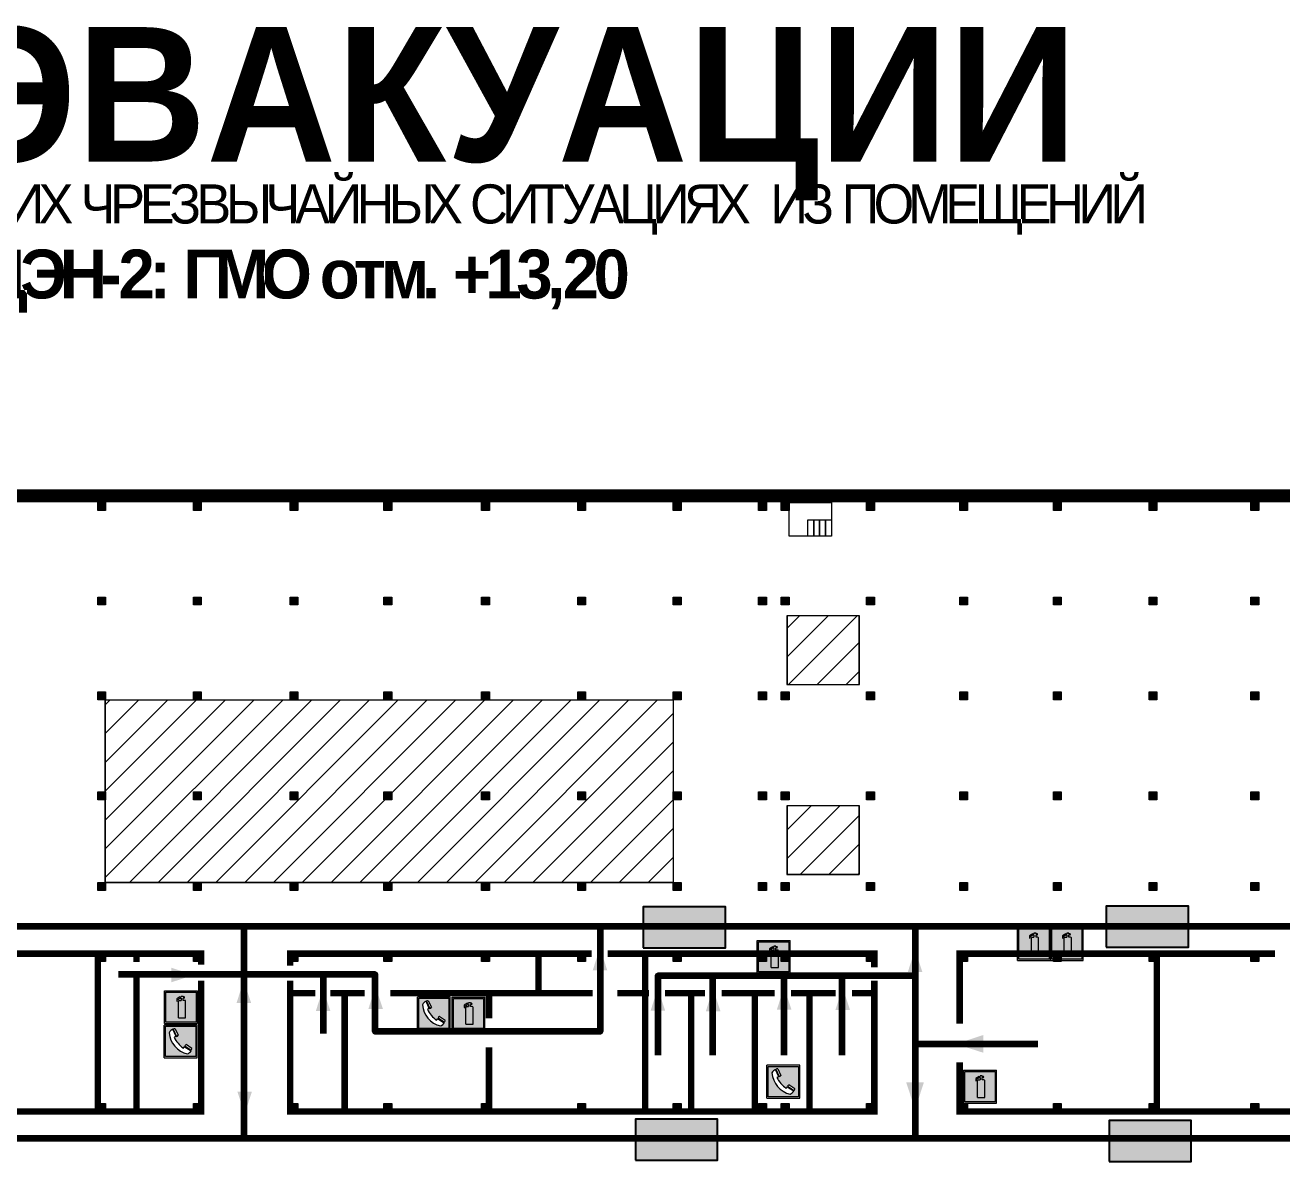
# Model space of a CAD drawing. Header units: millimetres. Extents: x 13810 to 67229, y 12374 to 21950.
# Drawn here: x 30680.8 to 30886.4, y 14345 to 14532 of the extents above; entities that cross this region are included whole.
import ezdxf

# ---------------------------------------------------------------- set-up
doc = ezdxf.new("R2010")
doc.units = ezdxf.units.MM
doc.layers.add('План_Штампы', color=7, linetype='Continuous')
doc.styles.add('обычный', font='arial.ttf')

# ---------------------------------------------------------------- blocks, each defined once
blk = doc.blocks.new('A$C3AD82952')
at = {"true_color": 0xf5f5ff}
h = blk.add_hatch(color=7, dxfattribs=at)
h.dxf.hatch_style = 1
h.paths.add_polyline_path([(8.21, 8.73, 0.414214), (7.89, 9.05), (7.22, 9.05), (7.22, 9.92), (7.59, 9.92, 1), (7.57, 10.36), (7.22, 10.36), (7.22, 10.6), (6.43, 10.6), (6.43, 10.36), (6.01, 10.36), (4.74, 9.59), (4.74, 8.69), (4.98, 8.73), (4.98, 9.26), (6.12, 9.91), (6.43, 9.91), (6.43, 9.05), (5.76, 9.05, 0.414214), (5.44, 8.73), (5.44, 2.2), (8.21, 2.2)], flags=0)
h.paths.add_polyline_path([(12.8, 12.8), (0, 12.8), (0, 0), (12.8, 0)])
h.paths.add_polyline_path([(0.51, 12.29), (12.29, 12.29), (12.29, 0.51), (0.51, 0.51)], flags=16)
h.paths.add_polyline_path([(4.74, 9.59), (6.01, 10.36), (6.43, 10.36), (6.43, 10.6), (7.22, 10.6), (7.22, 10.36), (7.59, 10.36, -0.94586), (7.59, 9.92), (7.22, 9.92), (7.22, 9.05), (7.89, 9.05, -0.414214), (8.21, 8.73), (8.21, 2.2), (5.44, 2.2), (5.44, 8.73, -0.414214), (5.76, 9.05), (6.43, 9.05), (6.43, 9.91), (6.12, 9.91), (4.98, 9.26), (4.98, 8.73), (4.74, 8.69)], flags=0)
h = blk.add_hatch(color=242)
h.dxf.hatch_style = 1
h.paths.add_polyline_path([(12.29, 12.29), (0.51, 12.29), (0.51, 0.51), (12.29, 0.51)])
h.paths.add_polyline_path([(4.74, 8.69), (4.74, 9.59), (6.01, 10.36), (6.43, 10.36), (6.43, 10.6), (7.22, 10.6), (7.22, 10.36), (7.59, 10.36, -0.94586), (7.59, 9.92), (7.22, 9.92), (7.22, 9.05), (7.89, 9.05, -0.414214), (8.21, 8.73), (8.21, 2.2), (5.44, 2.2), (5.44, 8.73, -0.414214), (5.76, 9.05), (6.43, 9.05), (6.43, 9.91), (6.12, 9.91), (4.98, 9.26), (4.98, 8.73)], flags=16)
h = blk.add_hatch(color=7, dxfattribs=at)
h.dxf.hatch_style = 1
h.paths.add_polyline_path([(8.21, 8.73, 0.414214), (7.89, 9.05), (7.22, 9.05), (7.22, 9.92), (7.59, 9.92, 1), (7.57, 10.36), (7.22, 10.36), (7.22, 10.6), (6.43, 10.6), (6.43, 10.36), (6.01, 10.36), (4.74, 9.59), (4.74, 8.69), (4.98, 8.73), (4.98, 9.26), (6.12, 9.91), (6.43, 9.91), (6.43, 9.05), (5.76, 9.05, 0.414214), (5.44, 8.73), (5.44, 2.2), (8.21, 2.2)])
at = {"color": 242, "lineweight": 5}
for p, q in [((0, 0), (0, 12.8)), ((0, 12.8), (12.8, 12.8)), ((6.01, 10.36), (4.74, 9.59)), ((4.98, 9.26), (6.12, 9.91)), ((6.01, 10.36), (6.43, 10.36)), ((6.12, 9.91), (6.43, 9.91)), ((7.22, 10.6), (6.43, 10.6)), ((6.43, 10.6), (6.43, 10.36)), ((6.43, 9.91), (6.43, 9.05)), ((7.22, 10.36), (7.22, 10.6)), ((7.59, 10.36), (7.22, 10.36)), ((7.22, 9.05), (7.22, 9.92)), ((7.59, 9.92), (7.22, 9.92)), ((12.8, 0), (12.8, 12.8)), ((4.74, 9.59), (4.74, 8.69)), ((4.74, 8.69), (4.98, 8.73)), ((4.98, 8.73), (4.98, 9.26)), ((5.44, 2.2), (5.44, 8.73)), ((5.76, 9.05), (6.43, 9.05)), ((7.89, 9.05), (7.22, 9.05)), ((8.21, 2.2), (8.21, 8.73)), ((0, 0), (12.8, 0)), ((5.44, 2.2), (8.21, 2.2))]:
    blk.add_line(p, q, dxfattribs=at)
blk.add_lwpolyline([(0.51, 12.29), (12.29, 12.29), (12.29, 0.51), (0.51, 0.51)], close=True, dxfattribs=at)
for centre, radius, start, end in [((7.58, 10.14), 0.223, 273.1875, 86.8125), ((5.76, 8.73), 0.32, 90, 180), ((7.89, 8.73), 0.32, 0, 90)]:
    blk.add_arc(centre, radius, start, end, dxfattribs=at)
blk = doc.blocks.new('A$C32E8229D')
at = {"true_color": 0xffffff}
blk.add_hatch(color=7, dxfattribs=at).paths.add_polyline_path([(0, 0), (0, -8), (16, -8), (16, 0)])
h = blk.add_hatch(color=126)
h.paths.add_polyline_path([(0.2, -0.2), (15.8, -0.2), (15.8, -7.8), (0.2, -7.8)])
h.paths.add_polyline_path([(13.49, -2.05), (12.08, -2.05), (11.37, -2.63, 0.162397), (11.29, -2.84), (11.29, -3.63), (10.35, -3.63), (10.35, -4.05), (11.68, -4.05), (11.68, -3.48), (12.26, -4.28), (11.29, -5.1), (11.29, -6.78), (11.85, -6.78), (11.85, -5.44), (12.8, -4.64), (12.8, -5.94), (14.46, -5.94), (14.46, -5.39), (13.45, -5.39), (13.45, -3.97), (12.46, -2.59), (13.15, -2.59), (13.69, -3.34), (14.18, -3)], flags=16)
h.paths.add_polyline_path([(10.74, -1.82, 1), (11.8, -1.82, 1)], flags=16)
h.paths.add_polyline_path([(9.39, -3.59), (5.99, -3.59), (6.56, -3.03), (5.91, -3.03), (5.1, -3.83), (5.91, -4.64), (6.56, -4.64), (5.99, -4.09), (9.39, -4.09)], flags=16)
h.paths.add_polyline_path([(4.29, -1.08), (1.72, -1.08), (1.72, -6.6), (4.29, -6.6)], flags=16)
at = {"color": 126}
blk.add_lwpolyline([(16, -8), (0, -8), (0, 0), (16, 0)], close=True, dxfattribs=at)
blk = doc.blocks.new('A$C456E1F9C')
at = {"lineweight": 5}
h = blk.add_hatch(color=242, dxfattribs=at)
h.paths.add_polyline_path([(0.51, -1.47), (0.51, -13.26), (12.29, -13.26), (12.29, -1.47)])
h.paths.add_polyline_path([(5.42, -4.95, -0.254479), (4.78, -5.4), (3.52, -2.53, -0.209735), (4.23, -2.4)], flags=16)
h.paths.add_polyline_path([(8.53, -8.6), (10.87, -10.17), (10.54, -10.76), (8.03, -9.13, -0.192251)], flags=16)
h.paths.add_polyline_path([(4.61, -5.49, 0.005518), (3.87, -5.72, 0.128647), (7.49, -10.01, 0.00809), (7.83, -9.33), (10.47, -10.97, -0.16736), (8.99, -12.25, -0.327862), (1.95, -3.95, -0.166952), (3.36, -2.62)], flags=16)
at = {"color": 242, "lineweight": 5}
for p, q in [((0, -13.77), (0, -0.97)), ((12.8, -0.97), (0, -0.97)), ((4.61, -5.49), (3.36, -2.62)), ((3.52, -2.53), (4.78, -5.4)), ((4.23, -2.4), (5.42, -4.95)), ((12.8, -13.77), (12.8, -0.97)), ((7.83, -9.33), (10.47, -10.97)), ((8.03, -9.13), (10.54, -10.76)), ((10.81, -10.12), (8.53, -8.6)), ((0, -13.77), (12.8, -13.77)), ((10.54, -10.76), (10.8, -10.3)), ((10.8, -10.3), (10.81, -10.12))]:
    blk.add_line(p, q, dxfattribs=at)
blk.add_lwpolyline([(0.51, -1.47), (12.29, -1.47), (12.29, -13.26), (0.51, -13.26)], close=True, dxfattribs=at)
for centre, radius, start, end in [((4.59, -5.34), 2.99, 114.2845, 152.1974), ((11.12, -3.31), 9.19, 183.9915, 256.6009), ((4.02, -3.27), 0.891, 76.3284, 123.7092), ((14.98, -39.1), 35.17, 107.1487, 108.4135), ((13.86, -0.94), 11.08, 205.5536, 234.8762), ((4.68, -4.59), 0.824, 276.9621, 334.0723), ((-13.31, 0.8), 23.44, 332.5487, 334.4027), ((8.94, -9.5), 0.989, 114.4092, 157.9388), ((7.87, -9.46), 3, 291.9291, 329.9329)]:
    blk.add_arc(centre, radius, start, end, dxfattribs=at)

msp = doc.modelspace()

# ---------------------------------------------------------------- hatches: boundary and pattern name
at = {"lineweight": 0}
h = msp.add_hatch(color=256, dxfattribs=at)
h.dxf.hatch_style = 1
h.paths.add_polyline_path([(30692.7, 14453.84), (30692.7, 14452.55), (30693.98, 14452.55), (30693.98, 14453.84)])
h = msp.add_hatch(color=256, dxfattribs=at)
h.dxf.hatch_style = 1
h.paths.add_polyline_path([(30708.34, 14453.84), (30708.34, 14452.55), (30709.62, 14452.55), (30709.62, 14453.84)])
h = msp.add_hatch(color=256, dxfattribs=at)
h.dxf.hatch_style = 1
h.paths.add_polyline_path([(30724.16, 14453.84), (30724.16, 14452.55), (30725.44, 14452.55), (30725.44, 14453.84)])
h = msp.add_hatch(color=256, dxfattribs=at)
h.dxf.hatch_style = 1
h.paths.add_polyline_path([(30739.52, 14453.84), (30739.52, 14452.55), (30740.8, 14452.55), (30740.8, 14453.84)])
h = msp.add_hatch(color=256, dxfattribs=at)
h.dxf.hatch_style = 1
h.paths.add_polyline_path([(30755.49, 14453.84), (30755.49, 14452.55), (30756.78, 14452.55), (30756.78, 14453.84)])
h = msp.add_hatch(color=256, dxfattribs=at)
h.dxf.hatch_style = 1
h.paths.add_polyline_path([(30771.24, 14453.84), (30771.24, 14452.55), (30772.52, 14452.55), (30772.52, 14453.84)])
h = msp.add_hatch(color=256, dxfattribs=at)
h.dxf.hatch_style = 1
h.paths.add_polyline_path([(30786.87, 14453.84), (30786.87, 14452.55), (30788.15, 14452.55), (30788.15, 14453.84)])
h = msp.add_hatch(color=256, dxfattribs=at)
h.dxf.hatch_style = 1
h.paths.add_polyline_path([(30800.83, 14453.84), (30800.83, 14452.55), (30802.11, 14452.55), (30802.11, 14453.84)])
h = msp.add_hatch(color=256, dxfattribs=at)
h.dxf.hatch_style = 1
h.paths.add_polyline_path([(30804.53, 14453.84), (30804.53, 14452.55), (30805.81, 14452.55), (30805.81, 14453.84)])
h = msp.add_hatch(color=256, dxfattribs=at)
h.dxf.hatch_style = 1
h.paths.add_polyline_path([(30818.48, 14453.84), (30818.48, 14452.55), (30819.76, 14452.55), (30819.76, 14453.84)])
h = msp.add_hatch(color=256, dxfattribs=at)
h.dxf.hatch_style = 1
h.paths.add_polyline_path([(30833.72, 14453.84), (30833.72, 14452.55), (30835.01, 14452.55), (30835.01, 14453.84)])
h = msp.add_hatch(color=256, dxfattribs=at)
h.dxf.hatch_style = 1
h.paths.add_polyline_path([(30849.06, 14453.84), (30849.06, 14452.55), (30850.34, 14452.55), (30850.34, 14453.84)])
h = msp.add_hatch(color=256, dxfattribs=at)
h.dxf.hatch_style = 1
h.paths.add_polyline_path([(30864.72, 14453.84), (30864.72, 14452.55), (30866, 14452.55), (30866, 14453.84)])
h = msp.add_hatch(color=256, dxfattribs=at)
h.dxf.hatch_style = 1
h.paths.add_polyline_path([(30881.38, 14453.84), (30881.38, 14452.55), (30882.67, 14452.55), (30882.67, 14453.84)])
h = msp.add_hatch(color=256, dxfattribs=at)
h.dxf.hatch_style = 1
h.paths.add_polyline_path([(30692.7, 14438.38), (30692.7, 14437.09), (30693.98, 14437.09), (30693.98, 14438.38)])
h = msp.add_hatch(color=256, dxfattribs=at)
h.dxf.hatch_style = 1
h.paths.add_polyline_path([(30708.34, 14438.38), (30708.34, 14437.09), (30709.62, 14437.09), (30709.62, 14438.38)])
h = msp.add_hatch(color=256, dxfattribs=at)
h.dxf.hatch_style = 1
h.paths.add_polyline_path([(30724.16, 14438.38), (30724.16, 14437.09), (30725.44, 14437.09), (30725.44, 14438.38)])
h = msp.add_hatch(color=256, dxfattribs=at)
h.dxf.hatch_style = 1
h.paths.add_polyline_path([(30739.52, 14438.38), (30739.52, 14437.09), (30740.8, 14437.09), (30740.8, 14438.38)])
h = msp.add_hatch(color=256, dxfattribs=at)
h.dxf.hatch_style = 1
h.paths.add_polyline_path([(30755.49, 14438.38), (30755.49, 14437.09), (30756.78, 14437.09), (30756.78, 14438.38)])
h = msp.add_hatch(color=256, dxfattribs=at)
h.dxf.hatch_style = 1
h.paths.add_polyline_path([(30771.24, 14438.38), (30771.24, 14437.09), (30772.52, 14437.09), (30772.52, 14438.38)])
h = msp.add_hatch(color=256, dxfattribs=at)
h.dxf.hatch_style = 1
h.paths.add_polyline_path([(30786.87, 14438.38), (30786.87, 14437.09), (30788.15, 14437.09), (30788.15, 14438.38)])
h = msp.add_hatch(color=256, dxfattribs=at)
h.dxf.hatch_style = 1
h.paths.add_polyline_path([(30800.83, 14438.38), (30800.83, 14437.09), (30802.11, 14437.09), (30802.11, 14438.38)])
h = msp.add_hatch(color=256, dxfattribs=at)
h.dxf.hatch_style = 1
h.paths.add_polyline_path([(30804.53, 14438.38), (30804.53, 14437.09), (30805.81, 14437.09), (30805.81, 14438.38)])
h = msp.add_hatch(color=256, dxfattribs=at)
h.dxf.hatch_style = 1
h.paths.add_polyline_path([(30818.48, 14438.38), (30818.48, 14437.09), (30819.76, 14437.09), (30819.76, 14438.38)])
h = msp.add_hatch(color=256, dxfattribs=at)
h.dxf.hatch_style = 1
h.paths.add_polyline_path([(30833.72, 14438.38), (30833.72, 14437.09), (30835.01, 14437.09), (30835.01, 14438.38)])
h = msp.add_hatch(color=256, dxfattribs=at)
h.dxf.hatch_style = 1
h.paths.add_polyline_path([(30849.06, 14438.38), (30849.06, 14437.09), (30850.34, 14437.09), (30850.34, 14438.38)])
h = msp.add_hatch(color=256, dxfattribs=at)
h.dxf.hatch_style = 1
h.paths.add_polyline_path([(30864.72, 14438.38), (30864.72, 14437.09), (30866, 14437.09), (30866, 14438.38)])
h = msp.add_hatch(color=256, dxfattribs=at)
h.dxf.hatch_style = 1
h.paths.add_polyline_path([(30881.38, 14438.38), (30881.38, 14437.09), (30882.67, 14437.09), (30882.67, 14438.38)])
at = {"lineweight": 0, "true_color": 0x000000}
h = msp.add_hatch(dxfattribs=at)
h.set_pattern_fill('ANSI31', color=18, scale=1.05, angle=180)
h.set_pattern_definition([(225, (47670.896, 22887.802), (2.35731723, -2.35731723), [])])
h.paths.add_polyline_path([(30962.76, 14296.46), (30962.76, 14284.63), (30976.38, 14284.63), (30976.38, 14296.46)])
h.paths.add_polyline_path([(30976.38, 14390.35), (30976.38, 14422.84), (30943.5, 14422.84), (30943.5, 14390.35)])
h.paths.add_polyline_path([(30912.41, 14284.27), (30926.01, 14284.27), (30926.01, 14296.46), (30912.41, 14296.46)])
h.paths.add_polyline_path([(30819.71, 14342.6), (30819.71, 14312.06), (30912.41, 14312.06), (30912.41, 14342.6)])
h.paths.add_polyline_path([(30818.43, 14282.05), (30818.43, 14295.17), (30804.48, 14295.17), (30804.48, 14282.05)])
h.paths.add_polyline_path([(30806.6, 14341.21), (30806.6, 14330.71), (30816.76, 14330.71), (30816.76, 14341.21)])
h.paths.add_polyline_path([(30805.44, 14393), (30817.26, 14393), (30817.26, 14404.23), (30805.44, 14404.23)])
h.paths.add_polyline_path([(30805.44, 14424.09), (30817.26, 14424.09), (30817.26, 14435.32), (30805.44, 14435.32)])
h.paths.add_polyline_path([(30693.93, 14421.54), (30693.93, 14391.64), (30786.82, 14391.64), (30786.82, 14421.54)])
h.paths.add_polyline_path([(30678.66, 14342.6), (30678.66, 14312.06), (30786.82, 14312.06), (30786.82, 14342.6)])
h.paths.add_polyline_path([(30630.66, 14312.06), (30645.51, 14312.06), (30645.51, 14342.6), (30630.66, 14342.6)])
h.paths.add_polyline_path([(30552.79, 14421.54), (30552.79, 14391.64), (30645.51, 14391.64), (30645.51, 14421.54)])
at = {"lineweight": 0}
h = msp.add_hatch(color=256, dxfattribs=at)
h.dxf.hatch_style = 1
h.paths.add_polyline_path([(30692.7, 14422.85), (30692.7, 14421.55), (30693.98, 14421.55), (30693.98, 14422.85)])
h = msp.add_hatch(color=256, dxfattribs=at)
h.dxf.hatch_style = 1
h.paths.add_polyline_path([(30708.34, 14422.85), (30708.34, 14421.55), (30709.62, 14421.55), (30709.62, 14422.85)])
h = msp.add_hatch(color=256, dxfattribs=at)
h.dxf.hatch_style = 1
h.paths.add_polyline_path([(30724.16, 14422.85), (30724.16, 14421.55), (30725.44, 14421.55), (30725.44, 14422.85)])
h = msp.add_hatch(color=256, dxfattribs=at)
h.dxf.hatch_style = 1
h.paths.add_polyline_path([(30739.52, 14422.85), (30739.52, 14421.55), (30740.8, 14421.55), (30740.8, 14422.85)])
h = msp.add_hatch(color=256, dxfattribs=at)
h.dxf.hatch_style = 1
h.paths.add_polyline_path([(30755.49, 14422.85), (30755.49, 14421.55), (30756.78, 14421.55), (30756.78, 14422.85)])
h = msp.add_hatch(color=256, dxfattribs=at)
h.dxf.hatch_style = 1
h.paths.add_polyline_path([(30771.24, 14422.85), (30771.24, 14421.55), (30772.52, 14421.55), (30772.52, 14422.85)])
h = msp.add_hatch(color=256, dxfattribs=at)
h.dxf.hatch_style = 1
h.paths.add_polyline_path([(30786.87, 14422.85), (30786.87, 14421.55), (30788.15, 14421.55), (30788.15, 14422.85)])
h = msp.add_hatch(color=256, dxfattribs=at)
h.dxf.hatch_style = 1
h.paths.add_polyline_path([(30800.83, 14422.85), (30800.83, 14421.55), (30802.11, 14421.55), (30802.11, 14422.85)])
h = msp.add_hatch(color=256, dxfattribs=at)
h.dxf.hatch_style = 1
h.paths.add_polyline_path([(30804.53, 14422.85), (30804.53, 14421.55), (30805.81, 14421.55), (30805.81, 14422.85)])
h = msp.add_hatch(color=256, dxfattribs=at)
h.dxf.hatch_style = 1
h.paths.add_polyline_path([(30818.48, 14422.85), (30818.48, 14421.55), (30819.76, 14421.55), (30819.76, 14422.85)])
h = msp.add_hatch(color=256, dxfattribs=at)
h.dxf.hatch_style = 1
h.paths.add_polyline_path([(30833.72, 14422.85), (30833.72, 14421.55), (30835.01, 14421.55), (30835.01, 14422.85)])
h = msp.add_hatch(color=256, dxfattribs=at)
h.dxf.hatch_style = 1
h.paths.add_polyline_path([(30849.06, 14422.85), (30849.06, 14421.55), (30850.34, 14421.55), (30850.34, 14422.85)])
h = msp.add_hatch(color=256, dxfattribs=at)
h.dxf.hatch_style = 1
h.paths.add_polyline_path([(30864.72, 14422.85), (30864.72, 14421.55), (30866, 14421.55), (30866, 14422.85)])
h = msp.add_hatch(color=256, dxfattribs=at)
h.dxf.hatch_style = 1
h.paths.add_polyline_path([(30881.38, 14422.85), (30881.38, 14421.55), (30882.67, 14421.55), (30882.67, 14422.85)])
h = msp.add_hatch(color=256, dxfattribs=at)
h.dxf.hatch_style = 1
h.paths.add_polyline_path([(30692.7, 14406.49), (30692.7, 14405.2), (30693.98, 14405.2), (30693.98, 14406.49)])
h = msp.add_hatch(color=256, dxfattribs=at)
h.dxf.hatch_style = 1
h.paths.add_polyline_path([(30708.34, 14406.49), (30708.34, 14405.2), (30709.62, 14405.2), (30709.62, 14406.49)])
h = msp.add_hatch(color=256, dxfattribs=at)
h.dxf.hatch_style = 1
h.paths.add_polyline_path([(30724.16, 14406.49), (30724.16, 14405.2), (30725.44, 14405.2), (30725.44, 14406.49)])
h = msp.add_hatch(color=256, dxfattribs=at)
h.dxf.hatch_style = 1
h.paths.add_polyline_path([(30739.52, 14406.49), (30739.52, 14405.2), (30740.8, 14405.2), (30740.8, 14406.49)])
h = msp.add_hatch(color=256, dxfattribs=at)
h.dxf.hatch_style = 1
h.paths.add_polyline_path([(30755.49, 14406.49), (30755.49, 14405.2), (30756.78, 14405.2), (30756.78, 14406.49)])
h = msp.add_hatch(color=256, dxfattribs=at)
h.dxf.hatch_style = 1
h.paths.add_polyline_path([(30771.24, 14406.49), (30771.24, 14405.2), (30772.52, 14405.2), (30772.52, 14406.49)])
h = msp.add_hatch(color=256, dxfattribs=at)
h.dxf.hatch_style = 1
h.paths.add_polyline_path([(30786.87, 14406.49), (30786.87, 14405.2), (30788.15, 14405.2), (30788.15, 14406.49)])
h = msp.add_hatch(color=256, dxfattribs=at)
h.dxf.hatch_style = 1
h.paths.add_polyline_path([(30800.83, 14406.49), (30800.83, 14405.2), (30802.11, 14405.2), (30802.11, 14406.49)])
h = msp.add_hatch(color=256, dxfattribs=at)
h.dxf.hatch_style = 1
h.paths.add_polyline_path([(30804.53, 14406.49), (30804.53, 14405.2), (30805.81, 14405.2), (30805.81, 14406.49)])
h = msp.add_hatch(color=256, dxfattribs=at)
h.dxf.hatch_style = 1
h.paths.add_polyline_path([(30818.48, 14406.49), (30818.48, 14405.2), (30819.76, 14405.2), (30819.76, 14406.49)])
h = msp.add_hatch(color=256, dxfattribs=at)
h.dxf.hatch_style = 1
h.paths.add_polyline_path([(30833.72, 14406.49), (30833.72, 14405.2), (30835.01, 14405.2), (30835.01, 14406.49)])
h = msp.add_hatch(color=256, dxfattribs=at)
h.dxf.hatch_style = 1
h.paths.add_polyline_path([(30849.06, 14406.49), (30849.06, 14405.2), (30850.34, 14405.2), (30850.34, 14406.49)])
h = msp.add_hatch(color=256, dxfattribs=at)
h.dxf.hatch_style = 1
h.paths.add_polyline_path([(30864.72, 14406.49), (30864.72, 14405.2), (30866, 14405.2), (30866, 14406.49)])
h = msp.add_hatch(color=256, dxfattribs=at)
h.dxf.hatch_style = 1
h.paths.add_polyline_path([(30881.38, 14406.49), (30881.38, 14405.2), (30882.67, 14405.2), (30882.67, 14406.49)])
h = msp.add_hatch(color=256, dxfattribs=at)
h.dxf.hatch_style = 1
h.paths.add_polyline_path([(30692.7, 14391.65), (30692.7, 14390.36), (30693.98, 14390.36), (30693.98, 14391.65)])
h = msp.add_hatch(color=256, dxfattribs=at)
h.dxf.hatch_style = 1
h.paths.add_polyline_path([(30708.34, 14391.65), (30708.34, 14390.36), (30709.62, 14390.36), (30709.62, 14391.65)])
h = msp.add_hatch(color=256, dxfattribs=at)
h.dxf.hatch_style = 1
h.paths.add_polyline_path([(30724.16, 14391.65), (30724.16, 14390.36), (30725.44, 14390.36), (30725.44, 14391.65)])
h = msp.add_hatch(color=256, dxfattribs=at)
h.dxf.hatch_style = 1
h.paths.add_polyline_path([(30739.52, 14391.65), (30739.52, 14390.36), (30740.8, 14390.36), (30740.8, 14391.65)])
h = msp.add_hatch(color=256, dxfattribs=at)
h.dxf.hatch_style = 1
h.paths.add_polyline_path([(30755.49, 14391.65), (30755.49, 14390.36), (30756.78, 14390.36), (30756.78, 14391.65)])
h = msp.add_hatch(color=256, dxfattribs=at)
h.dxf.hatch_style = 1
h.paths.add_polyline_path([(30771.24, 14391.65), (30771.24, 14390.36), (30772.52, 14390.36), (30772.52, 14391.65)])
h = msp.add_hatch(color=256, dxfattribs=at)
h.dxf.hatch_style = 1
h.paths.add_polyline_path([(30786.87, 14391.65), (30786.87, 14390.36), (30788.15, 14390.36), (30788.15, 14391.65)])
h = msp.add_hatch(color=256, dxfattribs=at)
h.dxf.hatch_style = 1
h.paths.add_polyline_path([(30800.83, 14391.65), (30800.83, 14390.36), (30802.11, 14390.36), (30802.11, 14391.65)])
h = msp.add_hatch(color=256, dxfattribs=at)
h.dxf.hatch_style = 1
h.paths.add_polyline_path([(30804.53, 14391.65), (30804.53, 14390.36), (30805.81, 14390.36), (30805.81, 14391.65)])
h = msp.add_hatch(color=256, dxfattribs=at)
h.dxf.hatch_style = 1
h.paths.add_polyline_path([(30818.48, 14391.65), (30818.48, 14390.36), (30819.76, 14390.36), (30819.76, 14391.65)])
h = msp.add_hatch(color=256, dxfattribs=at)
h.dxf.hatch_style = 1
h.paths.add_polyline_path([(30833.72, 14391.65), (30833.72, 14390.36), (30835.01, 14390.36), (30835.01, 14391.65)])
h = msp.add_hatch(color=256, dxfattribs=at)
h.dxf.hatch_style = 1
h.paths.add_polyline_path([(30849.06, 14391.65), (30849.06, 14390.36), (30850.34, 14390.36), (30850.34, 14391.65)])
h = msp.add_hatch(color=256, dxfattribs=at)
h.dxf.hatch_style = 1
h.paths.add_polyline_path([(30864.72, 14391.65), (30864.72, 14390.36), (30866, 14390.36), (30866, 14391.65)])
h = msp.add_hatch(color=256, dxfattribs=at)
h.dxf.hatch_style = 1
h.paths.add_polyline_path([(30881.38, 14391.65), (30881.38, 14390.36), (30882.67, 14390.36), (30882.67, 14391.65)])
h = msp.add_hatch(color=256, dxfattribs=at)
h.dxf.hatch_style = 1
h.paths.add_polyline_path([(30692.7, 14380.02), (30692.7, 14378.73), (30693.98, 14378.73), (30693.98, 14380.02)])
h = msp.add_hatch(color=256, dxfattribs=at)
h.dxf.hatch_style = 1
h.paths.add_polyline_path([(30708.34, 14380.02), (30708.34, 14378.73), (30709.62, 14378.73), (30709.62, 14380.02)])
h = msp.add_hatch(color=256, dxfattribs=at)
h.dxf.hatch_style = 1
h.paths.add_polyline_path([(30724.16, 14380.02), (30724.16, 14378.73), (30725.44, 14378.73), (30725.44, 14380.02)])
h = msp.add_hatch(color=256, dxfattribs=at)
h.dxf.hatch_style = 1
h.paths.add_polyline_path([(30739.52, 14380.02), (30739.52, 14378.73), (30740.8, 14378.73), (30740.8, 14380.02)])
h = msp.add_hatch(color=256, dxfattribs=at)
h.dxf.hatch_style = 1
h.paths.add_polyline_path([(30755.49, 14380.02), (30755.49, 14378.73), (30756.78, 14378.73), (30756.78, 14380.02)])
h = msp.add_hatch(color=256, dxfattribs=at)
h.dxf.hatch_style = 1
h.paths.add_polyline_path([(30771.24, 14380.02), (30771.24, 14378.73), (30772.52, 14378.73), (30772.52, 14380.02)])
h = msp.add_hatch(color=256, dxfattribs=at)
h.dxf.hatch_style = 1
h.paths.add_polyline_path([(30786.87, 14380.02), (30786.87, 14378.73), (30788.15, 14378.73), (30788.15, 14380.02)])
h = msp.add_hatch(color=256, dxfattribs=at)
h.dxf.hatch_style = 1
h.paths.add_polyline_path([(30800.83, 14380.02), (30800.83, 14378.73), (30802.11, 14378.73), (30802.11, 14380.02)])
h = msp.add_hatch(color=256, dxfattribs=at)
h.dxf.hatch_style = 1
h.paths.add_polyline_path([(30804.53, 14380.02), (30804.53, 14378.73), (30805.81, 14378.73), (30805.81, 14380.02)])
h = msp.add_hatch(color=256, dxfattribs=at)
h.dxf.hatch_style = 1
h.paths.add_polyline_path([(30818.48, 14380.02), (30818.48, 14378.73), (30819.76, 14378.73), (30819.76, 14380.02)])
h = msp.add_hatch(color=256, dxfattribs=at)
h.dxf.hatch_style = 1
h.paths.add_polyline_path([(30833.72, 14380.02), (30833.72, 14378.73), (30835.01, 14378.73), (30835.01, 14380.02)])
h = msp.add_hatch(color=256, dxfattribs=at)
h.dxf.hatch_style = 1
h.paths.add_polyline_path([(30849.06, 14380.02), (30849.06, 14378.73), (30850.34, 14378.73), (30850.34, 14380.02)])
h = msp.add_hatch(color=256, dxfattribs=at)
h.dxf.hatch_style = 1
h.paths.add_polyline_path([(30864.72, 14380.02), (30864.72, 14378.73), (30866, 14378.73), (30866, 14380.02)])
h = msp.add_hatch(color=256, dxfattribs=at)
h.dxf.hatch_style = 1
h.paths.add_polyline_path([(30881.38, 14380.02), (30881.38, 14378.73), (30882.67, 14378.73), (30882.67, 14380.02)])
h = msp.add_hatch(color=256, dxfattribs=at)
h.dxf.hatch_style = 1
h.paths.add_polyline_path([(30692.7, 14355.49), (30692.7, 14354.2), (30693.98, 14354.2), (30693.98, 14355.49)])
h = msp.add_hatch(color=256, dxfattribs=at)
h.dxf.hatch_style = 1
h.paths.add_polyline_path([(30708.34, 14355.49), (30708.34, 14354.2), (30709.62, 14354.2), (30709.62, 14355.49)])
h = msp.add_hatch(color=256, dxfattribs=at)
h.dxf.hatch_style = 1
h.paths.add_polyline_path([(30724.16, 14355.49), (30724.16, 14354.2), (30725.44, 14354.2), (30725.44, 14355.49)])
h = msp.add_hatch(color=256, dxfattribs=at)
h.dxf.hatch_style = 1
h.paths.add_polyline_path([(30739.52, 14355.49), (30739.52, 14354.2), (30740.8, 14354.2), (30740.8, 14355.49)])
h = msp.add_hatch(color=256, dxfattribs=at)
h.dxf.hatch_style = 1
h.paths.add_polyline_path([(30755.49, 14355.49), (30755.49, 14354.2), (30756.78, 14354.2), (30756.78, 14355.49)])
h = msp.add_hatch(color=256, dxfattribs=at)
h.dxf.hatch_style = 1
h.paths.add_polyline_path([(30771.24, 14355.49), (30771.24, 14354.2), (30772.52, 14354.2), (30772.52, 14355.49)])
h = msp.add_hatch(color=256, dxfattribs=at)
h.dxf.hatch_style = 1
h.paths.add_polyline_path([(30786.87, 14355.49), (30786.87, 14354.2), (30788.15, 14354.2), (30788.15, 14355.49)])
h = msp.add_hatch(color=256, dxfattribs=at)
h.dxf.hatch_style = 1
h.paths.add_polyline_path([(30800.83, 14355.49), (30800.83, 14354.2), (30802.11, 14354.2), (30802.11, 14355.49)])
h = msp.add_hatch(color=256, dxfattribs=at)
h.dxf.hatch_style = 1
h.paths.add_polyline_path([(30804.53, 14355.49), (30804.53, 14354.2), (30805.81, 14354.2), (30805.81, 14355.49)])
h = msp.add_hatch(color=256, dxfattribs=at)
h.dxf.hatch_style = 1
h.paths.add_polyline_path([(30818.48, 14355.49), (30818.48, 14354.2), (30819.76, 14354.2), (30819.76, 14355.49)])
h = msp.add_hatch(color=256, dxfattribs=at)
h.dxf.hatch_style = 1
h.paths.add_polyline_path([(30833.72, 14355.49), (30833.72, 14354.2), (30835.01, 14354.2), (30835.01, 14355.49)])
h = msp.add_hatch(color=256, dxfattribs=at)
h.dxf.hatch_style = 1
h.paths.add_polyline_path([(30849.06, 14355.49), (30849.06, 14354.2), (30850.34, 14354.2), (30850.34, 14355.49)])
h = msp.add_hatch(color=256, dxfattribs=at)
h.dxf.hatch_style = 1
h.paths.add_polyline_path([(30864.72, 14355.49), (30864.72, 14354.2), (30866, 14354.2), (30866, 14355.49)])
h = msp.add_hatch(color=256, dxfattribs=at)
h.dxf.hatch_style = 1
h.paths.add_polyline_path([(30881.38, 14355.49), (30881.38, 14354.2), (30882.67, 14354.2), (30882.67, 14355.49)])

# ---------------------------------------------------------------- linework, layer by layer
at = {"lineweight": 0, "const_width": 2.1}
msp.add_lwpolyline([(30993.1, 14279.16), (30993.17, 14279.16), (30993.17, 14454.96), (30510.33, 14454.96)], dxfattribs=at)
at = {"lineweight": 0}
for points in [[(30693.98, 14452.55), (30692.7, 14452.55), (30692.7, 14453.84), (30693.98, 14453.84)], [(30709.62, 14452.55), (30708.34, 14452.55), (30708.34, 14453.84), (30709.62, 14453.84)], [(30725.44, 14452.55), (30724.16, 14452.55), (30724.16, 14453.84), (30725.44, 14453.84)], [(30740.8, 14452.55), (30739.52, 14452.55), (30739.52, 14453.84), (30740.8, 14453.84)], [(30756.78, 14452.55), (30755.49, 14452.55), (30755.49, 14453.84), (30756.78, 14453.84)], [(30772.52, 14452.55), (30771.24, 14452.55), (30771.24, 14453.84), (30772.52, 14453.84)], [(30788.15, 14452.55), (30786.87, 14452.55), (30786.87, 14453.84), (30788.15, 14453.84)], [(30802.11, 14452.55), (30800.83, 14452.55), (30800.83, 14453.84), (30802.11, 14453.84)], [(30805.81, 14452.55), (30804.53, 14452.55), (30804.53, 14453.84), (30805.81, 14453.84)], [(30819.76, 14452.55), (30818.48, 14452.55), (30818.48, 14453.84), (30819.76, 14453.84)], [(30835.01, 14452.55), (30833.72, 14452.55), (30833.72, 14453.84), (30835.01, 14453.84)], [(30850.34, 14452.55), (30849.06, 14452.55), (30849.06, 14453.84), (30850.34, 14453.84)], [(30866, 14452.55), (30864.72, 14452.55), (30864.72, 14453.84), (30866, 14453.84)], [(30882.67, 14452.55), (30881.38, 14452.55), (30881.38, 14453.84), (30882.67, 14453.84)], [(30809.84, 14448.33), (30808.88, 14448.33), (30808.88, 14451.04), (30809.84, 14451.04)], [(30810.8, 14448.33), (30809.84, 14448.33), (30809.84, 14451.04), (30810.8, 14451.04)], [(30811.76, 14448.33), (30810.8, 14448.33), (30810.8, 14451.04), (30811.76, 14451.04)], [(30812.73, 14448.33), (30811.76, 14448.33), (30811.76, 14451.04), (30812.73, 14451.04)], [(30693.98, 14437.09), (30692.7, 14437.09), (30692.7, 14438.38), (30693.98, 14438.38)], [(30709.62, 14437.09), (30708.34, 14437.09), (30708.34, 14438.38), (30709.62, 14438.38)], [(30725.44, 14437.09), (30724.16, 14437.09), (30724.16, 14438.38), (30725.44, 14438.38)], [(30740.8, 14437.09), (30739.52, 14437.09), (30739.52, 14438.38), (30740.8, 14438.38)], [(30756.78, 14437.09), (30755.49, 14437.09), (30755.49, 14438.38), (30756.78, 14438.38)], [(30772.52, 14437.09), (30771.24, 14437.09), (30771.24, 14438.38), (30772.52, 14438.38)], [(30788.15, 14437.09), (30786.87, 14437.09), (30786.87, 14438.38), (30788.15, 14438.38)], [(30802.11, 14437.09), (30800.83, 14437.09), (30800.83, 14438.38), (30802.11, 14438.38)], [(30805.81, 14437.09), (30804.53, 14437.09), (30804.53, 14438.38), (30805.81, 14438.38)], [(30819.76, 14437.09), (30818.48, 14437.09), (30818.48, 14438.38), (30819.76, 14438.38)], [(30835.01, 14437.09), (30833.72, 14437.09), (30833.72, 14438.38), (30835.01, 14438.38)], [(30850.34, 14437.09), (30849.06, 14437.09), (30849.06, 14438.38), (30850.34, 14438.38)], [(30866, 14437.09), (30864.72, 14437.09), (30864.72, 14438.38), (30866, 14438.38)], [(30882.67, 14437.09), (30881.38, 14437.09), (30881.38, 14438.38), (30882.67, 14438.38)], [(30817.26, 14435.32), (30805.44, 14435.32), (30805.44, 14424.09), (30817.26, 14424.09)], [(30817.31, 14435.33), (30805.49, 14435.33), (30805.49, 14424.09), (30817.31, 14424.09)], [(30693.98, 14421.55), (30692.7, 14421.55), (30692.7, 14422.85), (30693.98, 14422.85)], [(30709.62, 14421.55), (30708.34, 14421.55), (30708.34, 14422.85), (30709.62, 14422.85)], [(30725.44, 14421.55), (30724.16, 14421.55), (30724.16, 14422.85), (30725.44, 14422.85)], [(30740.8, 14421.55), (30739.52, 14421.55), (30739.52, 14422.85), (30740.8, 14422.85)], [(30756.78, 14421.55), (30755.49, 14421.55), (30755.49, 14422.85), (30756.78, 14422.85)], [(30772.52, 14421.55), (30771.24, 14421.55), (30771.24, 14422.85), (30772.52, 14422.85)], [(30788.15, 14421.55), (30786.87, 14421.55), (30786.87, 14422.85), (30788.15, 14422.85)], [(30802.11, 14421.55), (30800.83, 14421.55), (30800.83, 14422.85), (30802.11, 14422.85)], [(30805.81, 14421.55), (30804.53, 14421.55), (30804.53, 14422.85), (30805.81, 14422.85)], [(30819.76, 14421.55), (30818.48, 14421.55), (30818.48, 14422.85), (30819.76, 14422.85)], [(30835.01, 14421.55), (30833.72, 14421.55), (30833.72, 14422.85), (30835.01, 14422.85)], [(30850.34, 14421.55), (30849.06, 14421.55), (30849.06, 14422.85), (30850.34, 14422.85)], [(30866, 14421.55), (30864.72, 14421.55), (30864.72, 14422.85), (30866, 14422.85)], [(30882.67, 14421.55), (30881.38, 14421.55), (30881.38, 14422.85), (30882.67, 14422.85)], [(30786.82, 14391.64), (30693.93, 14391.64), (30693.93, 14421.54), (30786.82, 14421.54)], [(30786.87, 14391.65), (30693.98, 14391.65), (30693.98, 14421.55), (30786.87, 14421.55)], [(30693.98, 14405.2), (30692.7, 14405.2), (30692.7, 14406.49), (30693.98, 14406.49)], [(30709.62, 14405.2), (30708.34, 14405.2), (30708.34, 14406.49), (30709.62, 14406.49)], [(30725.44, 14405.2), (30724.16, 14405.2), (30724.16, 14406.49), (30725.44, 14406.49)], [(30740.8, 14405.2), (30739.52, 14405.2), (30739.52, 14406.49), (30740.8, 14406.49)], [(30756.78, 14405.2), (30755.49, 14405.2), (30755.49, 14406.49), (30756.78, 14406.49)], [(30772.52, 14405.2), (30771.24, 14405.2), (30771.24, 14406.49), (30772.52, 14406.49)], [(30788.15, 14405.2), (30786.87, 14405.2), (30786.87, 14406.49), (30788.15, 14406.49)], [(30802.11, 14405.2), (30800.83, 14405.2), (30800.83, 14406.49), (30802.11, 14406.49)], [(30805.81, 14405.2), (30804.53, 14405.2), (30804.53, 14406.49), (30805.81, 14406.49)], [(30819.76, 14405.2), (30818.48, 14405.2), (30818.48, 14406.49), (30819.76, 14406.49)], [(30835.01, 14405.2), (30833.72, 14405.2), (30833.72, 14406.49), (30835.01, 14406.49)], [(30850.34, 14405.2), (30849.06, 14405.2), (30849.06, 14406.49), (30850.34, 14406.49)], [(30866, 14405.2), (30864.72, 14405.2), (30864.72, 14406.49), (30866, 14406.49)], [(30882.67, 14405.2), (30881.38, 14405.2), (30881.38, 14406.49), (30882.67, 14406.49)], [(30817.26, 14404.23), (30805.44, 14404.23), (30805.44, 14393), (30817.26, 14393)], [(30817.31, 14404.24), (30805.49, 14404.24), (30805.49, 14393.01), (30817.31, 14393.01)], [(30693.98, 14390.36), (30692.7, 14390.36), (30692.7, 14391.65), (30693.98, 14391.65)], [(30709.62, 14390.36), (30708.34, 14390.36), (30708.34, 14391.65), (30709.62, 14391.65)], [(30725.44, 14390.36), (30724.16, 14390.36), (30724.16, 14391.65), (30725.44, 14391.65)], [(30740.8, 14390.36), (30739.52, 14390.36), (30739.52, 14391.65), (30740.8, 14391.65)], [(30756.78, 14390.36), (30755.49, 14390.36), (30755.49, 14391.65), (30756.78, 14391.65)], [(30772.52, 14390.36), (30771.24, 14390.36), (30771.24, 14391.65), (30772.52, 14391.65)], [(30788.15, 14390.36), (30786.87, 14390.36), (30786.87, 14391.65), (30788.15, 14391.65)], [(30802.11, 14390.36), (30800.83, 14390.36), (30800.83, 14391.65), (30802.11, 14391.65)], [(30805.81, 14390.36), (30804.53, 14390.36), (30804.53, 14391.65), (30805.81, 14391.65)], [(30819.76, 14390.36), (30818.48, 14390.36), (30818.48, 14391.65), (30819.76, 14391.65)], [(30835.01, 14390.36), (30833.72, 14390.36), (30833.72, 14391.65), (30835.01, 14391.65)], [(30850.34, 14390.36), (30849.06, 14390.36), (30849.06, 14391.65), (30850.34, 14391.65)], [(30866, 14390.36), (30864.72, 14390.36), (30864.72, 14391.65), (30866, 14391.65)], [(30882.67, 14390.36), (30881.38, 14390.36), (30881.38, 14391.65), (30882.67, 14391.65)], [(30693.98, 14378.73), (30692.7, 14378.73), (30692.7, 14380.02), (30693.98, 14380.02)], [(30709.62, 14378.73), (30708.34, 14378.73), (30708.34, 14380.02), (30709.62, 14380.02)], [(30725.44, 14378.73), (30724.16, 14378.73), (30724.16, 14380.02), (30725.44, 14380.02)], [(30740.8, 14378.73), (30739.52, 14378.73), (30739.52, 14380.02), (30740.8, 14380.02)], [(30756.78, 14378.73), (30755.49, 14378.73), (30755.49, 14380.02), (30756.78, 14380.02)], [(30772.52, 14378.73), (30771.24, 14378.73), (30771.24, 14380.02), (30772.52, 14380.02)], [(30788.15, 14378.73), (30786.87, 14378.73), (30786.87, 14380.02), (30788.15, 14380.02)], [(30802.11, 14378.73), (30800.83, 14378.73), (30800.83, 14380.02), (30802.11, 14380.02)], [(30805.81, 14378.73), (30804.53, 14378.73), (30804.53, 14380.02), (30805.81, 14380.02)], [(30819.76, 14378.73), (30818.48, 14378.73), (30818.48, 14380.02), (30819.76, 14380.02)], [(30835.01, 14378.73), (30833.72, 14378.73), (30833.72, 14380.02), (30835.01, 14380.02)], [(30850.34, 14378.73), (30849.06, 14378.73), (30849.06, 14380.02), (30850.34, 14380.02)], [(30866, 14378.73), (30864.72, 14378.73), (30864.72, 14380.02), (30866, 14380.02)], [(30882.67, 14378.73), (30881.38, 14378.73), (30881.38, 14380.02), (30882.67, 14380.02)], [(30693.98, 14354.2), (30692.7, 14354.2), (30692.7, 14355.49), (30693.98, 14355.49)], [(30709.62, 14354.2), (30708.34, 14354.2), (30708.34, 14355.49), (30709.62, 14355.49)], [(30725.44, 14354.2), (30724.16, 14354.2), (30724.16, 14355.49), (30725.44, 14355.49)], [(30740.8, 14354.2), (30739.52, 14354.2), (30739.52, 14355.49), (30740.8, 14355.49)], [(30756.78, 14354.2), (30755.49, 14354.2), (30755.49, 14355.49), (30756.78, 14355.49)], [(30772.52, 14354.2), (30771.24, 14354.2), (30771.24, 14355.49), (30772.52, 14355.49)], [(30788.15, 14354.2), (30786.87, 14354.2), (30786.87, 14355.49), (30788.15, 14355.49)], [(30802.11, 14354.2), (30800.83, 14354.2), (30800.83, 14355.49), (30802.11, 14355.49)], [(30805.81, 14354.2), (30804.53, 14354.2), (30804.53, 14355.49), (30805.81, 14355.49)], [(30819.76, 14354.2), (30818.48, 14354.2), (30818.48, 14355.49), (30819.76, 14355.49)], [(30835.01, 14354.2), (30833.72, 14354.2), (30833.72, 14355.49), (30835.01, 14355.49)], [(30850.34, 14354.2), (30849.06, 14354.2), (30849.06, 14355.49), (30850.34, 14355.49)], [(30866, 14354.2), (30864.72, 14354.2), (30864.72, 14355.49), (30866, 14355.49)], [(30882.67, 14354.2), (30881.38, 14354.2), (30881.38, 14355.49), (30882.67, 14355.49)]]:
    msp.add_lwpolyline(points, close=True, dxfattribs=at)
msp.add_lwpolyline([(30808.88, 14448.33), (30805.81, 14448.33), (30805.81, 14453.84), (30812.73, 14453.84), (30812.73, 14451.04)], dxfattribs=at)
at = {"color": 126, "lineweight": 100, "true_color": 0x008754}
for points in [[(30968.54, 14449.97), (30973.16, 14449.97), (30973.16, 14445.39), (30963.41, 14445.39), (30963.41, 14428.07), (30983.79, 14428.07), (30983.79, 14349.75), (30511.32, 14349.75), (30511.32, 14306.94), (30500.51, 14298.41), (30500.51, 14281.93), (30490.13, 14281.93), (30490.13, 14293.54), (30494.05, 14293.54), (30494.05, 14289.45)], [(30983.79, 14384.47), (30511.32, 14384.47), (30511.32, 14349.75)], [(30774.89, 14384.47), (30774.89, 14367.29), (30738.1, 14367.29), (30738.1, 14376.59), (30696.08, 14376.59)], [(30716.65, 14349.75), (30716.65, 14384.47)], [(30826.42, 14384.47), (30826.42, 14349.75)], [(30729.59, 14376.59), (30729.59, 14366.97)], [(30826.42, 14376.42), (30784.33, 14376.42), (30784.33, 14363.41)], [(30793.34, 14363.41), (30793.34, 14376.42)], [(30804.97, 14376.42), (30804.97, 14363.41)], [(30814.51, 14363.41), (30814.51, 14376.42)], [(30846.49, 14365.23), (30826.42, 14365.23)]]:
    msp.add_lwpolyline(points, dxfattribs=at)
at = {"lineweight": 100, "const_width": 1.05}
for points in [[(30586.7, 14380.02), (30566.61, 14380.02), (30566.61, 14354.2), (30709.62, 14354.2), (30709.62, 14375.62)], [(30709.62, 14378.21), (30709.62, 14380.02), (30592.94, 14380.02)], [(30692.7, 14380.02), (30692.7, 14354.2)], [(30699.05, 14380.02), (30699.05, 14378.64)], [(30773.49, 14380.02), (30724.16, 14380.02), (30724.16, 14378.06)], [(30764.79, 14380.02), (30764.79, 14373.54)], [(30819.76, 14377.79), (30819.76, 14380.02), (30776.15, 14380.02)], [(30782.28, 14380.02), (30782.28, 14354.2)], [(30909.9, 14380.02), (30929.22, 14380.02), (30929.22, 14355.49), (30929.22, 14354.2), (30833.72, 14354.2), (30833.72, 14354.2), (30833.72, 14362.23)], [(30833.72, 14368.57), (30833.72, 14380.02), (30885.32, 14380.02)], [(30866, 14354.2), (30866, 14380.02)], [(30699.05, 14354.2), (30699.05, 14376.21)], [(30724.16, 14375.6), (30724.16, 14354.2), (30819.76, 14354.2), (30819.76, 14375.63)], [(30724.16, 14373.54), (30728.28, 14373.54)], [(30736.37, 14373.54), (30730.76, 14373.54)], [(30733.1, 14373.54), (30733.1, 14354.2)], [(30773.68, 14373.54), (30740.57, 14373.54)], [(30756.71, 14373.54), (30756.71, 14369.42)], [(30782.87, 14373.54), (30777.73, 14373.54)], [(30792.07, 14373.54), (30785.52, 14373.54)], [(30789.8, 14373.54), (30789.8, 14354.2)], [(30803.46, 14373.54), (30794.79, 14373.54)], [(30800.19, 14373.54), (30800.19, 14354.2)], [(30813.45, 14373.54), (30806.11, 14373.54)], [(30809.17, 14373.54), (30809.17, 14354.2)], [(30819.76, 14373.54), (30816.1, 14373.54)], [(30756.71, 14364.7), (30756.71, 14354.2)]]:
    msp.add_lwpolyline(points, dxfattribs=at)
at = {"layer": 'План_Штампы', "color": 126, "true_color": 0x008754}
for points in [[(30776.07, 14377.29), (30773.68, 14377.29), (30774.86, 14380.96)], [(30827.62, 14377), (30825.23, 14377), (30826.41, 14380.67)], [(30704.72, 14375.33), (30704.72, 14377.72), (30708.39, 14376.54)], [(30717.79, 14371.95), (30715.4, 14371.95), (30716.58, 14375.62)], [(30730.76, 14370.62), (30728.37, 14370.62), (30729.55, 14374.29)], [(30739.36, 14370.96), (30736.97, 14370.96), (30738.15, 14374.63)], [(30785.54, 14370.68), (30783.15, 14370.69), (30784.33, 14374.36)], [(30794.58, 14370.6), (30792.19, 14370.6), (30793.37, 14374.27)], [(30806.2, 14370.86), (30803.81, 14370.86), (30804.99, 14374.53)], [(30815.78, 14370.79), (30813.39, 14370.79), (30814.57, 14374.46)], [(30837.59, 14366.71), (30837.58, 14363.81), (30833.12, 14365.24)], [(30824.96, 14358.98), (30827.87, 14358.98), (30826.43, 14354.52)], [(30715.53, 14357.46), (30717.92, 14357.46), (30716.74, 14353.79)]]:
    msp.add_solid(points, dxfattribs=at)

# ---------------------------------------------------------------- block references
at = {"xscale": 0.42, "yscale": 0.42, "zscale": 0.42}
for name, p in [('A$C3AD82952', (30843.18, 14378.92)), ('A$C3AD82952', (30848.56, 14378.92)), ('A$C3AD82952', (30800.61, 14376.81)), ('A$C3AD82952', (30703.62, 14368.58)), ('A$C456E1F9C', (30745, 14373.33)), ('A$C3AD82952', (30750.66, 14367.55)), ('A$C456E1F9C', (30703.57, 14368.75)), ('A$C456E1F9C', (30802.19, 14362.17)), ('A$C3AD82952', (30834.37, 14355.58))]:
    msp.add_blockref(name, p, dxfattribs=at)
at = {"layer": 'План_Штампы', "color": 126, "true_color": 0x008754, "xscale": -0.8400000000000001, "yscale": 0.8400000000000001, "zscale": 0.8400000000000001}
for p in [(30795.39, 14387.7), (30871.14, 14387.82), (30794.11, 14352.94), (30871.6, 14352.74)]:
    msp.add_blockref('A$C32E8229D', p, dxfattribs=at)

# ---------------------------------------------------------------- texts
at = {"lineweight": 0, "insert": (30575.84, 14531.66), "char_height": 22, "width": 493.8901, "attachment_point": 1, "style": 'обычный'}
msp.add_mtext('{\\fProxima Nova Rg|b1|i0|c204|p2;ПЛАН ЭВАКУАЦИИ}', dxfattribs=at)
at = {"color": 0, "lineweight": 0, "insert": (30726.12, 14506.1), "char_height": 8, "width": 449.2158, "attachment_point": 5, "style": 'обычный'}
msp.add_mtext('{\\fArial Black|b1|i0|c204|p34;\\H2x;\\T0.85;  \\fArial Narrow|b0|i0|c204|p34;\\H0.8x;\\W0.9;\\P\\fProxima Nova Rg|b0|i0|c204|p2;\\H0.5x;\\W1;\\C256;ПРИ ПОЖАРЕ  ИЛИ ДРУГИХ ЧРЕЗВЫЧАЙНЫХ СИТУАЦИЯХ  ИЗ ПОМЕЩЕНИЙ \\fProxima Nova Rg|b1|i0|c204|p2;\\H1.25x;\\PЦЭН-2: ГМО отм. +13,20 }', dxfattribs=at)

doc.saveas('drawing.dxf')
